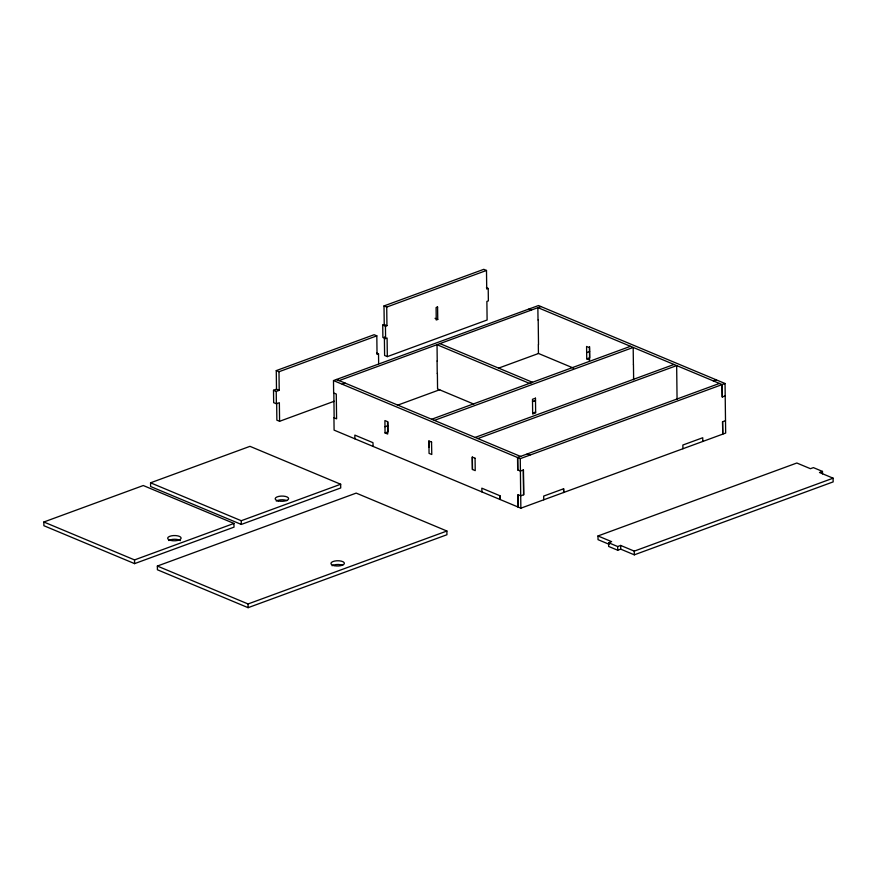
<?xml version="1.0" encoding="UTF-8"?>
<svg xmlns="http://www.w3.org/2000/svg" width="877" height="877" viewBox="0 0 877 877"><rect width="100%" height="100%" fill="white"/><g stroke="black" fill="none" stroke-linecap="round" stroke-linejoin="round"><path stroke-width="1.32" d="M384.005 305.93L386.724 307.06L386.943 325.641L384.236 324.512L384.005 305.93L483.786 269.327L486.494 270.456L486.724 289.037L488.215 288.489L488.368 300.877L486.878 301.425L487.108 320.006L387.327 356.61L384.608 355.481L384.378 336.9M386.724 307.06L486.494 270.456M387.327 356.61L387.097 338.029L385.595 338.577L382.887 337.448L382.734 325.06L384.236 324.512M382.734 325.06L385.452 326.189L386.943 325.641M437.59 307.06L436.099 307.608L436.242 319.995L437.744 319.447L437.59 307.06L436.845 307.334M276.266 370.609L278.985 371.738L279.215 390.32L276.496 389.191L276.266 370.609L374.106 334.718L376.814 335.847L377.044 354.429L378.524 353.891L378.645 363.802M278.985 371.738L376.814 335.847M334.225 401.249L279.588 421.289L279.357 402.707L276.376 403.804L273.668 402.664L273.514 390.287L276.496 389.191M273.514 390.287L276.222 391.416L279.215 390.32M333.49 380.574L538.489 305.536L725.049 383.512L725.663 433.063L520.861 508.189L334.093 430.125L333.94 417.737L336.593 418.844L336.275 394.058L333.644 392.962L333.49 380.574L520.258 458.649L725.049 383.512M540.945 306.555L339.026 380.629L336.582 379.598M342.26 384.247L345.242 383.15M43.85 522.001L143.269 485.529L233.962 523.437L234.006 527.154L134.587 563.626L43.894 525.718L43.85 522.001L134.543 559.91L233.962 523.437M150.559 482.81L249.978 446.338L340.671 484.247L340.714 487.963L241.307 524.435L150.603 486.527L150.559 482.81L241.252 520.719L340.671 484.247M397.413 405.251L439.739 389.717M498.75 368.066L538.522 353.486L573.591 368.143M586.658 352.653L589.64 351.556M384.981 426.748L384.915 420.554L387.535 421.651L387.689 434.038L385.058 432.942L384.981 426.748L387.963 425.652M586.735 358.846L589.585 360.041L589.432 347.654L586.581 346.459L586.735 358.846L589.717 357.75L589.574 346.601M385.058 432.942L388.04 431.846L387.919 421.936M431.637 419.261L630.475 346.316M434.356 420.401L633.183 347.456L633.402 364.646M532.503 401.655L535.485 400.559M532.646 413.111L535.628 412.015M475.115 437.437L673.942 364.492M477.822 438.566L676.66 365.621L677.066 399.243M157.356 566.049L356.194 493.104L446.886 531.023L446.93 534.74L248.103 607.673L157.411 569.765L157.356 566.049L248.059 603.957L446.886 531.023M713.297 380.936L716.279 379.851M719.425 383.446L517.54 457.509L517.682 469.897L520.467 471.059M520.412 471.037L523.448 469.962L523.744 494.738L520.708 495.801L517.989 494.672L518.143 507.059M725.202 395.9L722.22 396.996L722.067 384.608M722.604 421.738L722.758 434.126L722.527 421.771L725.509 420.675M609.175 544.321L598.037 539.662L597.993 535.957L796.831 463.012L810.436 468.702L813.396 467.616L822.473 471.409L822.505 473.876M822.473 471.409L819.502 472.495L833.106 478.184L833.15 481.89L634.312 554.834L620.708 549.145L617.726 550.241L608.66 546.448L608.616 542.742L611.598 541.646L597.993 535.957M608.616 542.742L617.682 546.535L620.664 545.439L634.268 551.129L833.106 478.184M533.994 401.107L535.485 400.614M486.406 287.733L488.215 288.489M528.875 309.055L531.33 310.085M435.025 318.318L437.744 319.447M440.013 343.62L532.514 382.295L529.533 383.392L437.031 344.716L437.228 361.083M376.715 353.135L378.524 353.891M473.821 404.1L437.568 388.939L437.382 373.47M527.176 453.968L529.894 455.108M336.472 379.478L520.675 456.478M428.985 447.171L428.919 440.988L431.627 442.118M279.588 421.289L276.869 420.16L276.661 402.905M633.446 364.668L633.611 377.055M722.297 396.963L722.155 384.575L537.864 307.608L538.018 319.995M702.795 441.449L702.751 437.733L682.865 445.034L682.909 448.75M633.545 377.033L633.578 379.741M634.268 551.129L634.312 554.834M620.664 545.439L620.708 549.145M617.682 546.535L617.726 550.241M563.736 492.457L563.692 488.741L543.685 496.086L543.729 499.802M563.56 488.796L563.604 492.512M538.204 319.995L538.511 344.771M538.325 344.771L538.434 353.442M523.295 469.973L523.602 494.749M520.258 458.649L520.861 508.189M517.693 457.575L517.836 469.962M518.143 494.738L518.296 507.125M499.956 495.757L500 499.473L500.022 495.79L481.813 488.171L481.922 491.92M472.352 457.103L472.506 469.491M437.086 360.984L437.239 373.624M431.539 442.085L431.78 454.505L429.061 453.365L428.908 440.978M385.452 326.189L385.595 338.577M373.098 446.426L372.977 442.677L354.845 435.102L354.889 438.818M333.841 393.049L334.148 417.825M276.222 391.416L276.376 403.804M248.059 603.957L248.103 607.673M241.252 520.719L241.307 524.435M134.543 559.91L134.587 563.626M168.768 540.528A6.731 2.631 -0.7 0 1 180.41 540.616M276.277 501.052A6.731 2.631 -0.7 0 1 286.911 500.581M332.032 565.742A6.731 2.631 -0.7 0 1 342.666 565.281M535.474 398.191L532.492 399.287L532.668 414.032L535.65 412.935L535.474 398.191M475.071 458.243L472.221 457.049L472.374 469.436L475.224 470.631L475.071 458.243M170.763 540.429A6.731 2.631 -0.7 0 0 181.111 538.226A6.731 2.631 -0.7 0 0 171.3 535.869A6.731 2.631 -0.7 0 0 170.763 540.429M278.272 500.942A6.731 2.631 -0.7 0 0 288.621 498.739A6.731 2.631 -0.7 0 0 278.798 496.393A6.731 2.631 -0.7 0 0 278.272 500.942M334.027 565.632A6.731 2.631 -0.7 0 0 344.376 563.44A6.731 2.631 -0.7 0 0 334.554 561.083A6.731 2.631 -0.7 0 0 334.027 565.632"/></g></svg>
